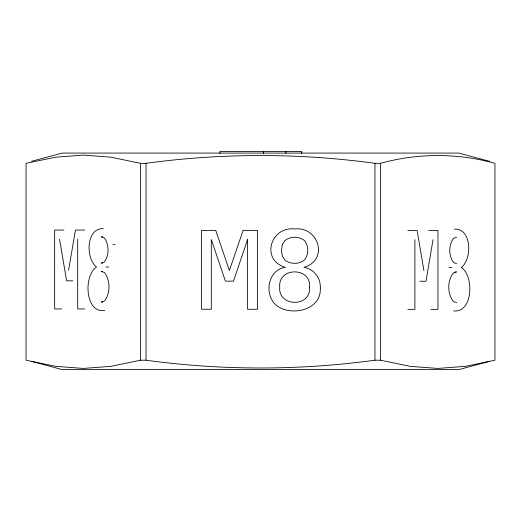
<?xml version="1.0" encoding="UTF-8"?>
<svg xmlns="http://www.w3.org/2000/svg" width="521" height="521" viewBox="0 0 521 521"><rect width="100%" height="100%" fill="white"/><g stroke="black" fill="none" stroke-linecap="round" stroke-linejoin="round"><path stroke-width="0.78" d="M433.023 239.693L425.996 281.275L419.815 281.275M68.596 270.21L75.467 230.061L84.76 230.061M456.559 237.315L453.739 238.162C448.483 244.707 448.418 256.163 453.739 262.688L456.559 263.522M31.566 161.295L62.233 153.076L458.767 153.076L489.434 161.295M489.434 361.379L458.767 369.597L62.233 369.597L31.566 361.379M380.48 163.314C417.894 152.972 457.542 152.972 494.95 163.314L494.95 360.213L465.325 366.341L437.718 368.432L410.112 366.341L380.48 360.213L374.97 360.213C299.034 370.574 221.966 370.574 146.03 360.213L140.52 360.213L110.888 366.341L83.282 368.432L55.675 366.341L26.05 360.213L26.05 163.314L55.675 157.186L83.282 155.095L110.888 157.186L140.52 163.314L146.03 163.314C221.966 152.953 299.034 152.953 374.97 163.314L380.48 163.314L380.48 360.213M103.36 228.634C85.444 228.113 85.835 259.139 96.574 267.039C83.679 274.873 84.487 313.473 104.754 310.47M454.423 229.071C472.345 228.543 472.039 259.575 461.235 267.481C474.045 275.127 473.276 313.114 453.687 310.913M63.92 230.061L54.653 230.061L54.653 308.94L61.699 308.94M407.852 230.497L417.119 230.497L423.938 270.653M428.666 230.497L437.959 230.497L437.959 309.376L430.887 309.376M102.644 236.873L101.224 236.873L104.083 237.719C109.338 244.251 109.384 255.733 104.063 262.245L101.224 263.079L102.644 263.079M112.933 244.486L115.069 244.486M105.9 267.039L108.746 267.039M449.063 267.481L451.909 267.481M102.644 271.48L101.224 271.48L104.369 272.483C110.53 280.005 110.452 293.531 104.434 301.112L101.302 302.121L102.722 302.121M455.133 271.923L456.559 271.923L453.413 272.913C447.155 280.435 447.207 294.033 453.459 301.548L456.637 302.564M72.797 280.832L66.616 280.832L59.563 239.25M84.76 308.94L77.688 308.94L77.688 239.25M407.852 309.376L414.898 309.376L414.898 239.693M374.97 163.314L374.97 360.213M301.75 153.461L301.75 151.403L219.914 151.403L219.914 153.461M285.899 151.403L285.899 153.461M263.346 151.403L263.346 153.461M146.03 163.314L146.03 360.213M140.52 163.314L140.52 360.213M320.298 288.009C321.555 308.933 294.971 315.895 279.51 307.455C263.444 299.008 266.088 269.989 285.326 267.351C260.298 259.94 270.536 226.264 294.625 228.947C318.761 226.218 329.07 259.986 303.977 267.351C313.902 268.94 320.871 278.064 320.298 288.009M282.317 244.714L281.47 250.393L282.317 255.98L284.85 260.064C290.379 264.447 298.917 264.427 304.453 260.064C308.92 254.613 308.849 246.068 304.505 240.565C298.982 236.143 290.366 236.111 284.85 240.565L282.317 244.714M309.578 287.169C311.258 307.703 277.817 307.11 279.725 287.006C277.882 266.869 311.421 266.772 309.578 287.169M247.553 239.562L233.499 281.145L225.417 281.145L211.311 239.562L211.311 309.253L201.484 309.253L201.484 230.373L215.746 230.373L229.377 270.523L243.112 230.373L257.433 230.373L257.433 309.253L247.553 309.253L247.553 239.562"/></g></svg>
